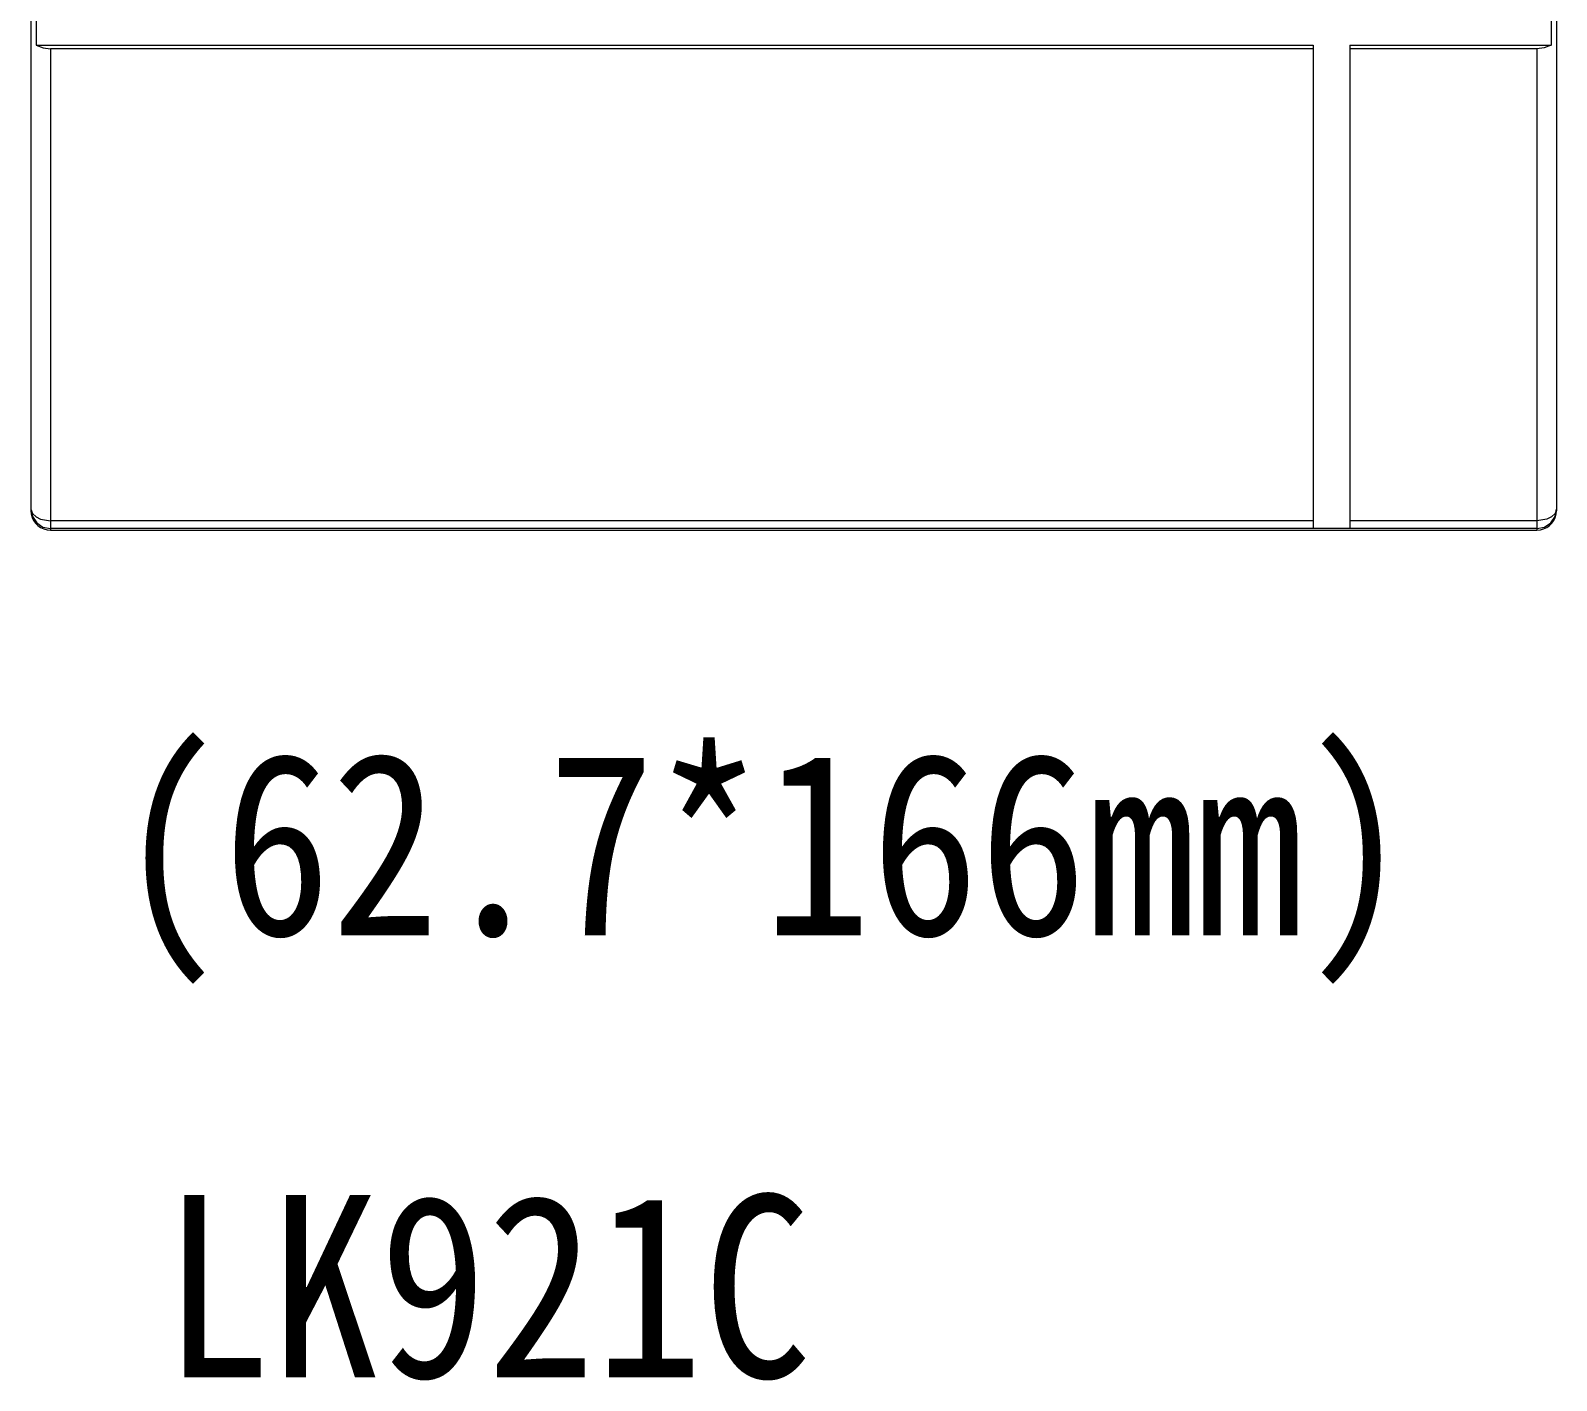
# Model space of a CAD drawing. Header units: millimetres. Extents: x 33157 to 59611, y -29750 to 1750.
# Drawn here: x 54199 to 54261.7, y -3244.4 to -3188.9 of the extents above; entities that cross this region are included whole.
import ezdxf

# ---------------------------------------------------------------- set-up
doc = ezdxf.new("R2010")
doc.units = ezdxf.units.MM
doc.layers.get('0').update_dxf_attribs({"lineweight": 18})
doc.layers.add('layer 1', color=7, linetype='Continuous', lineweight=18)
doc.styles.add('STYLE1', font='')
doc.styles.get('STYLE1').set_extended_font_data('宋体')

msp = doc.modelspace()

# ---------------------------------------------------------------- linework, layer by layer
at = {"layer": 'layer 1', "lineweight": 9}
for p, q in [((54199.039, -3044.222), (54199.039, -3208.618)), ((54261.735, -3170.091), (54261.735, -3208.618)), ((54199.256, -3188.279), (54199.256, -3189.477)), ((54261.518, -3188.279), (54261.518, -3189.477)), ((54199.841, -3189.627), (54199.841, -3209.41)), ((54251.737, -3189.477), (54251.737, -3209.344)), ((54253.236, -3189.477), (54253.236, -3209.344)), ((54260.933, -3189.627), (54260.933, -3209.41))]:
    msp.add_line(p, q, dxfattribs=at)
for points in [[(54199.256, -3189.477), (54199.256, -3189.477), (54251.737, -3189.477), (54251.737, -3189.477)], [(54251.737, -3189.627), (54251.737, -3189.627), (54199.841, -3189.627), (54199.841, -3189.627)], [(54253.236, -3189.477), (54253.236, -3189.477), (54261.518, -3189.477), (54261.518, -3189.477)], [(54260.933, -3189.627), (54260.933, -3189.627), (54253.236, -3189.627), (54253.236, -3189.627)], [(54199.039, -3208.552), (54199.039, -3208.552), (54199.096, -3208.731), (54199.096, -3208.731)], [(54251.737, -3209.032), (54251.737, -3209.032), (54199.841, -3209.032), (54199.841, -3209.032)], [(54260.933, -3209.032), (54260.933, -3209.032), (54253.236, -3209.032), (54253.236, -3209.032)], [(54261.735, -3208.552), (54261.735, -3208.552), (54261.678, -3208.731), (54261.678, -3208.731)], [(54199.841, -3209.41), (54199.841, -3209.41), (54260.933, -3209.41), (54260.933, -3209.41)], [(54251.737, -3209.353), (54251.737, -3209.353), (54199.841, -3209.353), (54199.841, -3209.353)], [(54253.236, -3209.344), (54253.236, -3209.344), (54251.737, -3209.344), (54251.737, -3209.344)], [(54260.933, -3209.353), (54260.933, -3209.353), (54253.236, -3209.353), (54253.236, -3209.353)]]:
    msp.add_open_spline(points, degree=3, dxfattribs=at)
for points, knots in [([(54199.256, -3189.477), (54199.256, -3189.477), (54199.539, -3189.59), (54199.539, -3189.59), (54199.539, -3189.59), (54199.841, -3189.627), (54199.841, -3189.627)], [0, 0, 0, 0, 174355.536558, 174355.536558, 174355.536558, 348711.073116, 348711.073116, 348711.073116, 348711.073116]), ([(54261.518, -3189.477), (54261.518, -3189.477), (54261.235, -3189.59), (54261.235, -3189.59), (54261.235, -3189.59), (54260.933, -3189.627), (54260.933, -3189.627)], [0, 0, 0, 0, 174547.804501, 174547.804501, 174547.804501, 349095.609001, 349095.609001, 349095.609001, 349095.609001]), ([(54199.039, -3208.552), (54199.039, -3208.552), (54199.096, -3208.853), (54199.096, -3208.853), (54199.096, -3208.853), (54199.275, -3209.117), (54199.275, -3209.117), (54199.275, -3209.117), (54199.53, -3209.287), (54199.53, -3209.287), (54199.53, -3209.287), (54199.841, -3209.353), (54199.841, -3209.353)], [0, 0, 0, 0, 154633.088754, 154633.088754, 154633.088754, 309266.177509, 309266.177509, 309266.177509, 463899.266263, 463899.266263, 463899.266263, 618532.355018, 618532.355018, 618532.355018, 618532.355018]), ([(54199.039, -3208.618), (54199.039, -3208.618), (54199.048, -3208.75), (54199.048, -3208.75), (54199.048, -3208.75), (54199.086, -3208.891), (54199.086, -3208.891), (54199.086, -3208.891), (54199.143, -3209.014), (54199.143, -3209.014), (54199.143, -3209.014), (54199.228, -3209.127), (54199.228, -3209.127), (54199.228, -3209.127), (54199.322, -3209.231), (54199.322, -3209.231), (54199.322, -3209.231), (54199.435, -3209.306), (54199.435, -3209.306), (54199.435, -3209.306), (54199.567, -3209.363), (54199.567, -3209.363), (54199.567, -3209.363), (54199.699, -3209.4), (54199.699, -3209.4), (54199.699, -3209.4), (54199.841, -3209.41), (54199.841, -3209.41)], [0, 0, 0, 0, 143476.96653, 143476.96653, 143476.96653, 286953.93306, 286953.93306, 286953.93306, 430430.89959, 430430.89959, 430430.89959, 573907.86612, 573907.86612, 573907.86612, 717384.832651, 717384.832651, 717384.832651, 860861.799181, 860861.799181, 860861.799181, 1004338.765711, 1004338.765711, 1004338.765711, 1147815.732241, 1147815.732241, 1147815.732241, 1291292.698771, 1291292.698771, 1291292.698771, 1291292.698771]), ([(54199.096, -3208.731), (54199.096, -3208.731), (54199.247, -3208.872), (54199.247, -3208.872), (54199.247, -3208.872), (54199.435, -3208.967), (54199.435, -3208.967), (54199.435, -3208.967), (54199.841, -3209.032), (54199.841, -3209.032)], [0, 0, 0, 0, 160673.201017, 160673.201017, 160673.201017, 321346.402033, 321346.402033, 321346.402033, 482019.60305, 482019.60305, 482019.60305, 482019.60305]), ([(54261.678, -3208.731), (54261.678, -3208.731), (54261.527, -3208.872), (54261.527, -3208.872), (54261.527, -3208.872), (54261.339, -3208.967), (54261.339, -3208.967), (54261.339, -3208.967), (54260.933, -3209.032), (54260.933, -3209.032)], [0, 0, 0, 0, 160852.123709, 160852.123709, 160852.123709, 321704.247417, 321704.247417, 321704.247417, 482556.371126, 482556.371126, 482556.371126, 482556.371126]), ([(54260.933, -3209.353), (54260.933, -3209.353), (54261.244, -3209.287), (54261.244, -3209.287), (54261.244, -3209.287), (54261.499, -3209.117), (54261.499, -3209.117), (54261.499, -3209.117), (54261.678, -3208.853), (54261.678, -3208.853), (54261.678, -3208.853), (54261.735, -3208.552), (54261.735, -3208.552)], [0, 0, 0, 0, 154805.11164, 154805.11164, 154805.11164, 309610.22328, 309610.22328, 309610.22328, 464415.334919, 464415.334919, 464415.334919, 619220.446559, 619220.446559, 619220.446559, 619220.446559]), ([(54260.933, -3209.41), (54260.933, -3209.41), (54261.074, -3209.4), (54261.074, -3209.4), (54261.074, -3209.4), (54261.206, -3209.363), (54261.206, -3209.363), (54261.206, -3209.363), (54261.339, -3209.306), (54261.339, -3209.306), (54261.339, -3209.306), (54261.452, -3209.231), (54261.452, -3209.231), (54261.452, -3209.231), (54261.546, -3209.127), (54261.546, -3209.127), (54261.546, -3209.127), (54261.631, -3209.014), (54261.631, -3209.014), (54261.631, -3209.014), (54261.687, -3208.891), (54261.687, -3208.891), (54261.687, -3208.891), (54261.725, -3208.75), (54261.725, -3208.75), (54261.725, -3208.75), (54261.735, -3208.618), (54261.735, -3208.618)], [0, 0, 0, 0, 143636.865462, 143636.865462, 143636.865462, 287273.730924, 287273.730924, 287273.730924, 430910.596385, 430910.596385, 430910.596385, 574547.461847, 574547.461847, 574547.461847, 718184.327309, 718184.327309, 718184.327309, 861821.192771, 861821.192771, 861821.192771, 1005458.058233, 1005458.058233, 1005458.058233, 1149094.923695, 1149094.923695, 1149094.923695, 1292731.789156, 1292731.789156, 1292731.789156, 1292731.789156])]:
    msp.add_open_spline(points, degree=3, knots=knots, dxfattribs=at)

# ---------------------------------------------------------------- texts
at = {"color": 0, "style": 'STYLE1', "width": 0.87}
for s, p in [('(62.7*166mm)', (54202.492, -3226.065)), ('LK921C', (54204.462, -3244.246))]:
    msp.add_text(s, height=7.5, dxfattribs=at).set_placement(p)

doc.saveas('drawing.dxf')
